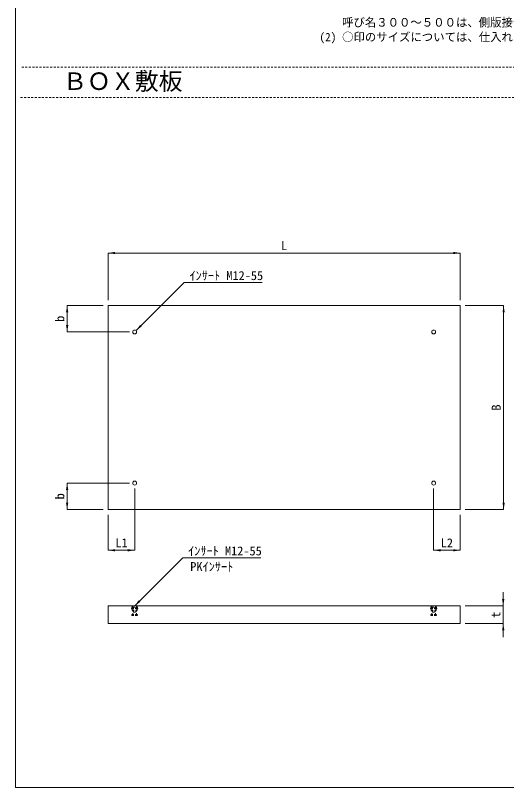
# Model space of a CAD drawing. Units: millimetres at full size; details may follow other scales. Extents: x 437 to 15013, y 6664 to 15633.
# Drawn here: x 437 to 3229, y 6874 to 11266 of the extents above; entities that cross this region are included whole.
import ezdxf
from ezdxf.enums import TextEntityAlignment as Align

# ---------------------------------------------------------------- set-up
doc = ezdxf.new("R2010")
doc.units = ezdxf.units.MM
doc.header["$LTSCALE"] = 15
doc.linetypes.add('USER1', pattern=[1.35, 0.75, -0.6])
doc.layers.add('0_2', color=7, linetype='Continuous')
for name, color, linetype, lineweight in [('_0-0_', 7, 'Continuous', 20), ('インサート', 3, 'USER1', 5), ('寸法線', 7, 'Continuous', 9), ('本体', 2, 'Continuous', 20), ('枠', 5, 'Continuous', 5), ('補助線', 8, 'Continuous', 13)]:
    doc.layers.add(name, color=color, linetype=linetype, lineweight=lineweight)
doc.styles.add('ＭＳ ゴシック', font='')
doc.styles.get('ＭＳ ゴシック').set_extended_font_data('MS Gothic')

# ---------------------------------------------------------------- blocks, each defined once
blk = doc.blocks.new('filled_arrow')
at = {"color": 0, "linetype": 'Continuous', "lineweight": -2}
blk.add_solid([(7.5, 1.25), (0, 0), (7.5, -1.25)], dxfattribs=at)

msp = doc.modelspace()

# ---------------------------------------------------------------- linework, layer by layer
at = {"layer": 'インサート'}
for p, q in [((1101.07, 7907.15), (1099.44, 7895.1)), ((1101.07, 7907.15), (1129.08, 7907.15)), ((1104.32, 7907.15), (1104.32, 7858.03)), ((1125.82, 7907.15), (1125.82, 7858.03)), ((1129.08, 7907.15), (1130.71, 7895.1)), ((2801.07, 7907.15), (2799.44, 7895.1)), ((2801.07, 7907.15), (2829.08, 7907.15)), ((2804.32, 7907.15), (2804.32, 7858.03)), ((2825.82, 7907.15), (2825.82, 7858.03)), ((2829.08, 7907.15), (2830.71, 7895.1)), ((1097.81, 7895.1), (1097.81, 7893.14)), ((1097.81, 7895.1), (1132.34, 7895.1)), ((1097.81, 7894.12), (1132.34, 7894.12)), ((1097.81, 7893.14), (1132.34, 7893.14)), ((1101.07, 7881.09), (1099.44, 7893.14)), ((1101.07, 7881.09), (1129.08, 7881.09)), ((1104.32, 7900.63), (1125.82, 7900.63)), ((1108.23, 7900.63), (1108.23, 7870.63)), ((1108.23, 7870.63), (1121.91, 7870.63)), ((1121.91, 7900.63), (1121.91, 7870.63)), ((1129.08, 7881.09), (1130.71, 7893.14)), ((1132.34, 7895.1), (1132.34, 7893.14)), ((2797.81, 7895.1), (2797.81, 7893.14)), ((2797.81, 7895.1), (2832.34, 7895.1)), ((2797.81, 7894.12), (2832.34, 7894.12)), ((2797.81, 7893.14), (2832.34, 7893.14)), ((2801.07, 7881.09), (2799.44, 7893.14)), ((2801.07, 7881.09), (2829.08, 7881.09)), ((2804.32, 7900.63), (2825.82, 7900.63)), ((2808.23, 7900.63), (2808.23, 7870.63)), ((2808.23, 7870.63), (2821.91, 7870.63)), ((2821.91, 7900.63), (2821.91, 7870.63)), ((2829.08, 7881.09), (2830.71, 7893.14)), ((2832.34, 7895.1), (2832.34, 7893.14)), ((1098.46, 7858.03), (1098.46, 7852.82)), ((1098.46, 7858.03), (1131.69, 7858.03)), ((1098.46, 7852.82), (1131.69, 7852.82)), ((1131.69, 7858.03), (1131.69, 7852.82)), ((2798.46, 7858.03), (2798.46, 7852.82)), ((2798.46, 7858.03), (2831.69, 7858.03)), ((2798.46, 7852.82), (2831.69, 7852.82)), ((2831.69, 7858.03), (2831.69, 7852.82))]:
    msp.add_line(p, q, dxfattribs=at)
at = {"layer": 'インサート', "linetype": 'Continuous'}
for centre in [(1115.07, 9465.82), (2815.07, 9465.82), (1115.07, 8605.82), (2815.07, 8605.82)]:
    msp.add_circle(centre, 10.95, dxfattribs=at)
at = {"layer": '寸法線', "linetype": 'USER1'}
for p, q in [((4675.81, 10972.59), (466.35, 10972.59)), ((466.35, 10799.19), (4675.81, 10799.19))]:
    msp.add_line(p, q, dxfattribs=at)
at = {"layer": '寸法線'}
for p, q in [((965.07, 9914.88), (2965.07, 9914.88)), ((965.07, 9645.82), (965.07, 9914.88)), ((2965.07, 9645.82), (2965.07, 9914.88)), ((731.14, 9615.82), (731.14, 9465.82)), ((935.07, 9615.82), (731.14, 9615.82)), ((2995.07, 9615.82), (3212.83, 9615.82)), ((3212.83, 8455.82), (3212.83, 9615.82)), ((1085.07, 9465.82), (731.14, 9465.82)), ((731.14, 8605.82), (731.14, 8455.82)), ((1085.07, 8605.82), (731.14, 8605.82)), ((1115.07, 8575.82), (1115.07, 8223.74)), ((2815.07, 8575.82), (2815.07, 8223.74)), ((935.07, 8455.82), (731.14, 8455.82)), ((2995.07, 8455.82), (3212.83, 8455.82)), ((965.07, 8425.82), (965.07, 8223.74)), ((2965.07, 8425.82), (2965.07, 8223.74)), ((965.07, 8223.74), (1115.07, 8223.74)), ((2815.07, 8223.74), (2965.07, 8223.74)), ((3210.59, 7729.15), (3210.59, 7985.15)), ((2995.07, 7907.15), (3210.59, 7907.15)), ((2995.07, 7807.15), (3210.59, 7807.15))]:
    msp.add_line(p, q, dxfattribs=at)
for points in [[(1122.82, 9473.57), (1396.53, 9747.28), (1839.89, 9747.28)], [(1115.07, 7907.15), (1388.79, 8180.86), (1832.15, 8180.86)]]:
    msp.add_lwpolyline(points, dxfattribs=at)
at = {"layer": '本体'}
for p, q in [((965.07, 8455.82), (965.07, 9615.82)), ((965.07, 9615.82), (2965.07, 9615.82)), ((2965.07, 9615.82), (2965.07, 8455.82)), ((965.07, 8455.82), (2965.07, 8455.82)), ((965.07, 7807.15), (965.07, 7907.15)), ((965.07, 7907.15), (2965.07, 7907.15)), ((2965.07, 7907.15), (2965.07, 7807.15)), ((965.07, 7807.15), (2965.07, 7807.15))]:
    msp.add_line(p, q, dxfattribs=at)
at = {"layer": '枠', "lineweight": 20}
for p, q in [((437.2, 6873.7), (437.2, 15273.7)), ((6227.2, 6873.7), (437.2, 6873.7))]:
    msp.add_line(p, q, dxfattribs=at)

# ---------------------------------------------------------------- block references
at = {"layer": '寸法線', "xscale": 5.2, "yscale": 5.2}
for p in [(965.07, 9914.88), (965.07, 8223.74), (2815.07, 8223.74)]:
    msp.add_blockref('filled_arrow', p, dxfattribs=at)
for p, rotation in [((2965.07, 9914.88), 180), ((731.14, 9615.82), 270), ((3212.83, 9615.82), 270), ((731.14, 9465.82), 90), ((1122.82, 9473.57), 45), ((731.14, 8605.82), 270), ((731.14, 8455.82), 90), ((3212.83, 8455.82), 90), ((1115.07, 8223.74), 180), ((2965.07, 8223.74), 180), ((1115.07, 7907.15), 45), ((3210.59, 7907.15), 90), ((3210.59, 7807.15), 270)]:
    msp.add_blockref('filled_arrow', p, dxfattribs=dict(at, rotation=rotation))

# ---------------------------------------------------------------- texts
at = {"layer": '0_2', "style": 'ＭＳ ゴシック'}
for s, p in [('\u3000    呼び名３００～５００は、側版接合部がＨ´の中心に１箇所（計４個）です。', (2100.56, 11250.46)), ('\u3000(2) ○印のサイズについては、仕入れ品対応です。', (2100.56, 11167.13))]:
    msp.add_text(s, height=47.47, dxfattribs=at).set_placement(p, align=Align.TOP_LEFT)
at = {"layer": '_0-0_', "style": 'ＭＳ ゴシック'}
msp.add_text('ＢＯＸ敷板', height=99.69, dxfattribs=at).set_placement((707.61, 10812.67), align=Align.BOTTOM_LEFT)
at = {"layer": '寸法線', "style": 'ＭＳ ゴシック'}
for s, p in [('L', (1965.07, 9956.88)), ('L1', (1040.07, 8265.74)), ('L2', (2890.07, 8265.74))]:
    msp.add_text(s, height=51.27, dxfattribs=at).set_placement(p, align=Align.MIDDLE_CENTER)
for p in [(1426.53, 9812.08), (1418.79, 8245.66)]:
    msp.add_text('ｲﾝｻｰﾄ M12-55', height=51.27, dxfattribs=at).set_placement(p, align=Align.TOP_LEFT)
for s, p in [('b', (689.14, 9540.82)), ('B', (3170.83, 9035.82)), ('b', (689.14, 8530.82)), ('t', (3168.59, 7857.15))]:
    msp.add_text(s, height=51.27, rotation=90, dxfattribs=at).set_placement(p, align=Align.MIDDLE_CENTER)
at = {"layer": '補助線', "style": 'ＭＳ ゴシック'}
msp.add_text('PKｲﾝｻｰﾄ', height=51.27, dxfattribs=at).set_placement((1431.04, 8089.59), align=Align.BOTTOM_LEFT)

doc.saveas('drawing.dxf')
